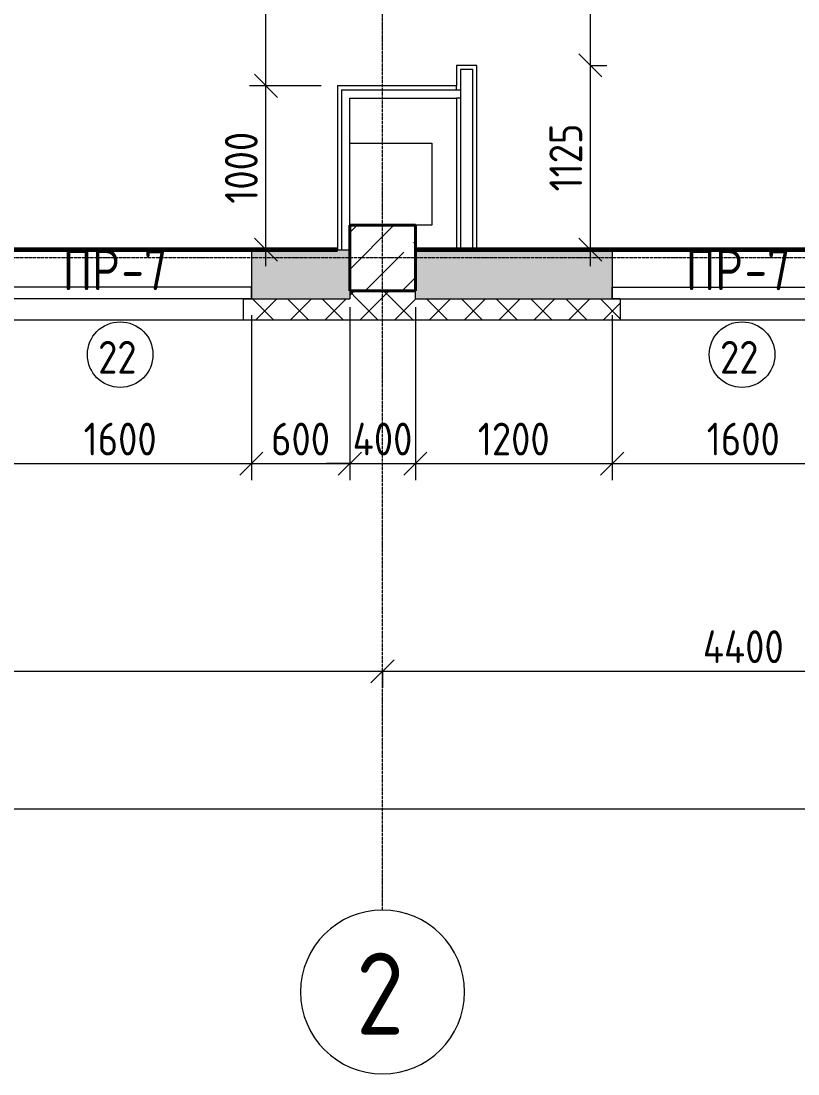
# Model space of a CAD drawing. Header units: millimetres. Extents: x -56773 to 225775, y -262288 to 26541.
# Drawn here: x -14520 to -9783, y -60839 to -54414 of the extents above; entities that cross this region are included whole.
import ezdxf

# ---------------------------------------------------------------- set-up
doc = ezdxf.new("R2010")
doc.units = ezdxf.units.MM
doc.linetypes.add('ADSK_Линия сетки', pattern=[25, 20, -2.5, 0, -2.5])
for name, color, linetype, lineweight in [('3.1 Штукатурка внешн стен для инвесторов', 5, 'Continuous', 60), ('_ Окна', 7, 'Continuous', 18), ('Марки', 7, 'Continuous', 20), ('Марки окон', 7, 'Continuous', 20), ('Несущие колонны', 7, 'Continuous', 18), ('Окна', 7, 'Continuous', 9), ('Оси', 7, 'Continuous', 9), ('Перекрытие', 7, 'Continuous', 18), ('Размеры', 7, 'Continuous', 9), ('Стены внутренние', 7, 'Continuous', 18), ('Стены наружные', 7, 'Continuous', 18), ('Стены несущие', 7, 'Continuous', 30), ('Стены отделка', 7, 'Continuous', 30), ('Стены штриховка', 7, 'Continuous', 9)]:
    doc.layers.add(name, color=color, linetype=linetype, lineweight=lineweight)
doc.styles.add('GOST Common', font='', dxfattribs={"width": 0.9, "height": 500})
doc.styles.add('GOST Common_2', font='', dxfattribs={"width": 0.9, "height": 250})
doc.styles.add('GOST Common_3', font='', dxfattribs={"width": 0.9, "height": 200})
doc.styles.add('GOST Common_5', font='', dxfattribs={"width": 0.85, "height": 250})
doc.styles.get('GOST Common').set_extended_font_data('GOST Common')
doc.styles.get('GOST Common_2').set_extended_font_data('GOST Common')
doc.styles.get('GOST Common_3').set_extended_font_data('GOST Common')
doc.styles.get('GOST Common_5').set_extended_font_data('GOST Common')
doc.dimstyles.new('ADSK_Основной_2_0', dxfattribs={"dimscale": 304.8, "dimtxt": 201.142999, "dimasz": 0.463911, "dimexe": 0.328084, "dimexo": 0.328084, "dimgap": 0.164042, "dimtad": 1, "dimdec": 3, "dimrnd": 0.001, "dimdsep": 46, "dimtxsty": 'GOST Common_3', "dimblk1": 'OBLIQUE', "dimblk2": 'OBLIQUE', "dimsah": 1, "dimcen": 0.09, "dimdle": 0.328084, "dimazin": 2, "dimtfac": 1, "dimtdec": 4, "dimtix": 1, "dimtmove": 0, "dimatfit": 3, "dimfxl": 1, "dimtvp": 1, "dimtolj": 1, "dimtzin": 0, "dimlwd": 20, "dimlwe": 20, "dimarcsym": 2})
doc.dimstyles.new('ADSK_Основной_2_0_2', dxfattribs={"dimscale": 304.8, "dimtxt": 201.142999, "dimasz": 0.463911, "dimexe": 0.328084, "dimexo": 0.328084, "dimgap": 0.164042, "dimtad": 1, "dimdec": 3, "dimrnd": 0.001, "dimdsep": 46, "dimtxsty": 'GOST Common_3', "dimblk1": 'OBLIQUE', "dimblk2": 'OBLIQUE', "dimsah": 1, "dimcen": 0.09, "dimdle": 0.328084, "dimazin": 2, "dimtfac": 1, "dimtdec": 4, "dimtix": 1, "dimtmove": 0, "dimatfit": 3, "dimfxl": 1, "dimtvp": 1, "dimtolj": 1, "dimtzin": 0, "dimlwd": 20, "dimlwe": 20, "dimarcsym": 2})
pattern_1 = [(45, (1283.93, -48864.63), (-106.066, 106.066), []), (135, (1283.93, -48864.63), (-106.066, -106.066), [])]

# ---------------------------------------------------------------- blocks, each defined once
blk = doc.blocks.new('ADSK_КолоннаЖБ_Прямоугольная - 400x400 мм-1807142-Кладочный план 1-го этажа')
at = {"layer": 'Несущие колонны', "lineweight": 40}
for p, q in [((-200, 200), (200, 200)), ((-200, -200), (-200, 200)), ((200, 200), (200, -200)), ((200, -200), (-200, -200))]:
    blk.add_line(p, q, dxfattribs=at)
blk = doc.blocks.new('ОКНО L03 _2СТ_RS - ОК-1_1600х2000h_противоударное-3556404-Кладочный план 1-го этажа')
at = {"layer": '_ Окна'}
for p, q in [((-838.1, -79), (761.9, -79)), ((-838.1, -149), (-838.1, -79)), ((-838.1, -79), (-803.1, -79)), ((761.9, -79), (726.9, -79)), ((761.9, -149), (761.9, -79)), ((-838.1, -149), (761.9, -149)), ((-838.1, -149), (-833.1, -149)), ((761.9, -149), (756.9, -149))]:
    blk.add_line(p, q, dxfattribs=at)
blk = doc.blocks.new('ОКНО L03 _2СТ_RS - ОК-1_1600х2000h_противоударное-3556409-Кладочный план 1-го этажа')
at = {"layer": '_ Окна'}
for p, q in [((-838.1, 149), (761.9, 149)), ((-838.1, 149), (-838.1, 79)), ((-838.1, 149), (-833.1, 149)), ((761.9, 149), (756.9, 149)), ((761.9, 149), (761.9, 79)), ((-838.1, 79), (761.9, 79)), ((-838.1, 79), (-803.1, 79)), ((761.9, 79), (726.9, 79))]:
    blk.add_line(p, q, dxfattribs=at)
blk = doc.blocks.new('Ось сетки - Круг_Ø10 мм-8259-Кладочный план 1-го этажа')
at = {"layer": 'Оси', "lineweight": 20}
for start, end in [(360, 180), (180, 360)]:
    blk.add_arc((0, 0), 5, start, end, dxfattribs=at)
blk = doc.blocks.new('_Oblique')
at = {"color": 0, "linetype": 'ByBlock', "lineweight": -2}
blk.add_line((-0.5, -0.5), (0.5, 0.5), dxfattribs=at)
blk = doc.blocks.new('*D4351')
at = {"layer": 'Defpoints', "color": 0, "transparency": 16777216}
for p in [(-18316.1, -58281.9), (-12316.1, -58281.9), (-12316.1, -58381.9)]:
    blk.add_point(p, dxfattribs=at)
at = {"layer": 'Размеры', "color": 0, "lineweight": 20, "transparency": 16777216}
for p, q in [((-18416.1, -58381.9), (-12216.1, -58381.9)), ((-18316.1, -58381.9), (-18316.1, -58481.9)), ((-12316.1, -58381.9), (-12316.1, -58481.9))]:
    blk.add_line(p, q, dxfattribs=at)
at = {"layer": 'Размеры', "color": 0, "lineweight": 20, "transparency": 16777216, "xscale": 141.4, "yscale": 141.4, "zscale": 141.4, "rotation": 180}
blk.add_blockref('_Oblique', (-18316.1, -58381.9), dxfattribs=at)
at = {"layer": 'Размеры', "color": 0, "lineweight": 20, "transparency": 16777216, "xscale": 141.4, "yscale": 141.4, "zscale": 141.4}
blk.add_blockref('_Oblique', (-12316.1, -58381.9), dxfattribs=at)
at = {"layer": 'Размеры', "color": 0, "lineweight": 9, "transparency": 16777216, "insert": (-15316.1, -58231.9), "char_height": 200, "width": 605.475, "attachment_point": 5, "style": 'GOST Common_3'}
blk.add_mtext('\\A1;6000', dxfattribs=at)
blk = doc.blocks.new('*D4352')
at = {"layer": 'Defpoints', "color": 0, "transparency": 16777216}
for p in [(-12316.1, -58281.9), (-7916.1, -58281.9), (-7916.1, -58381.9)]:
    blk.add_point(p, dxfattribs=at)
at = {"layer": 'Размеры', "color": 0, "lineweight": 20, "transparency": 16777216}
for p, q in [((-12416.1, -58381.9), (-7816.1, -58381.9)), ((-12316.1, -58381.9), (-12316.1, -58481.9)), ((-7916.1, -58381.9), (-7916.1, -58481.9))]:
    blk.add_line(p, q, dxfattribs=at)
at = {"layer": 'Размеры', "color": 0, "lineweight": 20, "transparency": 16777216, "xscale": 141.4, "yscale": 141.4, "zscale": 141.4, "rotation": 180}
blk.add_blockref('_Oblique', (-12316.1, -58381.9), dxfattribs=at)
at = {"layer": 'Размеры', "color": 0, "lineweight": 20, "transparency": 16777216, "xscale": 141.4, "yscale": 141.4, "zscale": 141.4}
blk.add_blockref('_Oblique', (-7916.1, -58381.9), dxfattribs=at)
at = {"layer": 'Размеры', "color": 0, "lineweight": 9, "transparency": 16777216, "insert": (-10116.1, -58231.9), "char_height": 200, "width": 646.385, "attachment_point": 5, "style": 'GOST Common_3'}
blk.add_mtext('\\A1;4400', dxfattribs=at)
blk = doc.blocks.new('*D4375')
at = {"layer": 'Defpoints', "color": 0, "transparency": 16777216}
for p in [(-18316.1, -59121.9), (62883.9, -59121.9), (62883.9, -59221.9)]:
    blk.add_point(p, dxfattribs=at)
at = {"layer": 'Размеры', "color": 0, "lineweight": 20, "transparency": 16777216}
for p, q in [((-18416.1, -59221.9), (62983.9, -59221.9)), ((-18316.1, -59221.9), (-18316.1, -59321.9)), ((62883.9, -59221.9), (62883.9, -59321.9))]:
    blk.add_line(p, q, dxfattribs=at)
at = {"layer": 'Размеры', "color": 0, "lineweight": 20, "transparency": 16777216, "xscale": 141.4, "yscale": 141.4, "zscale": 141.4, "rotation": 180}
blk.add_blockref('_Oblique', (-18316.1, -59221.9), dxfattribs=at)
at = {"layer": 'Размеры', "color": 0, "lineweight": 20, "transparency": 16777216, "xscale": 141.4, "yscale": 141.4, "zscale": 141.4}
blk.add_blockref('_Oblique', (62883.9, -59221.9), dxfattribs=at)
at = {"layer": 'Размеры', "color": 0, "lineweight": 9, "transparency": 16777216, "insert": (22283.9, -59071.9), "char_height": 200, "width": 711.842, "attachment_point": 5, "style": 'GOST Common_3'}
blk.add_mtext('\\A1;81200', dxfattribs=at)
blk = doc.blocks.new('*D4298')
at = {"layer": 'Defpoints', "color": 0, "transparency": 16777216}
for p in [(-14716.1, -56108.7), (-13116.1, -56108.7), (-13116.1, -57114.8)]:
    blk.add_point(p, dxfattribs=at)
at = {"layer": 'Размеры', "color": 0, "lineweight": 20, "transparency": 16777216}
for p, q in [((-14716.1, -56208.7), (-14716.1, -57214.8)), ((-13116.1, -56208.7), (-13116.1, -57214.8)), ((-14816.1, -57114.8), (-13016.1, -57114.8))]:
    blk.add_line(p, q, dxfattribs=at)
at = {"layer": 'Размеры', "color": 0, "lineweight": 20, "transparency": 16777216, "xscale": 141.4, "yscale": 141.4, "zscale": 141.4, "rotation": 180}
blk.add_blockref('_Oblique', (-14716.1, -57114.8), dxfattribs=at)
at = {"layer": 'Размеры', "color": 0, "lineweight": 20, "transparency": 16777216, "xscale": 141.4, "yscale": 141.4, "zscale": 141.4}
blk.add_blockref('_Oblique', (-13116.1, -57114.8), dxfattribs=at)
at = {"layer": 'Размеры', "color": 0, "lineweight": 9, "transparency": 16777216, "insert": (-13916.1, -56964.8), "char_height": 200, "width": 560.473, "attachment_point": 5, "style": 'GOST Common_3'}
blk.add_mtext('\\A1;1600', dxfattribs=at)
blk = doc.blocks.new('*D4299')
at = {"layer": 'Defpoints', "color": 0, "transparency": 16777216}
for p in [(-12516.1, -56059.7), (-13116.1, -56108.7), (-12516.1, -57114.8)]:
    blk.add_point(p, dxfattribs=at)
at = {"layer": 'Размеры', "color": 0, "lineweight": 20, "transparency": 16777216}
for p, q in [((-13116.1, -56208.7), (-13116.1, -57214.8)), ((-12516.1, -56159.7), (-12516.1, -57214.8)), ((-13216.1, -57114.8), (-12416.1, -57114.8))]:
    blk.add_line(p, q, dxfattribs=at)
at = {"layer": 'Размеры', "color": 0, "lineweight": 20, "transparency": 16777216, "xscale": 141.4, "yscale": 141.4, "zscale": 141.4, "rotation": 180}
blk.add_blockref('_Oblique', (-13116.1, -57114.8), dxfattribs=at)
at = {"layer": 'Размеры', "color": 0, "lineweight": 20, "transparency": 16777216, "xscale": 141.4, "yscale": 141.4, "zscale": 141.4}
blk.add_blockref('_Oblique', (-12516.1, -57114.8), dxfattribs=at)
at = {"layer": 'Размеры', "color": 0, "lineweight": 9, "transparency": 16777216, "insert": (-12816.1, -56964.8), "char_height": 200, "width": 454.106, "attachment_point": 5, "style": 'GOST Common_3'}
blk.add_mtext('\\A1;600', dxfattribs=at)
blk = doc.blocks.new('*D4300')
at = {"layer": 'Defpoints', "color": 0, "transparency": 16777216}
for p in [(-12516.1, -56059.7), (-12116.1, -56059.7), (-12116.1, -57114.8)]:
    blk.add_point(p, dxfattribs=at)
at = {"layer": 'Размеры', "color": 0, "lineweight": 20, "transparency": 16777216}
for p, q in [((-12516.1, -56159.7), (-12516.1, -57214.8)), ((-12116.1, -56159.7), (-12116.1, -57214.8)), ((-12516.1, -57114.8), (-12657.5, -57114.8)), ((-12516.1, -57114.8), (-12116.1, -57114.8)), ((-12116.1, -57114.8), (-11974.7, -57114.8))]:
    blk.add_line(p, q, dxfattribs=at)
at = {"layer": 'Размеры', "color": 0, "lineweight": 20, "transparency": 16777216, "xscale": 141.4, "yscale": 141.4, "zscale": 141.4}
blk.add_blockref('_Oblique', (-12516.1, -57114.8), dxfattribs=at)
at = {"layer": 'Размеры', "color": 0, "lineweight": 20, "transparency": 16777216, "xscale": 141.4, "yscale": 141.4, "zscale": 141.4, "rotation": 180}
blk.add_blockref('_Oblique', (-12116.1, -57114.8), dxfattribs=at)
at = {"layer": 'Размеры', "color": 0, "lineweight": 9, "transparency": 16777216, "insert": (-12316.1, -56964.8), "char_height": 200, "width": 474.561, "attachment_point": 5, "style": 'GOST Common_3'}
blk.add_mtext('\\A1;400', dxfattribs=at)
blk = doc.blocks.new('*D4301')
at = {"layer": 'Defpoints', "color": 0, "transparency": 16777216}
for p in [(-12116.1, -56059.7), (-10916.1, -56108.7), (-10916.1, -57114.8)]:
    blk.add_point(p, dxfattribs=at)
at = {"layer": 'Размеры', "color": 0, "lineweight": 20, "transparency": 16777216}
for p, q in [((-12116.1, -56159.7), (-12116.1, -57214.8)), ((-10916.1, -56208.7), (-10916.1, -57214.8)), ((-12216.1, -57114.8), (-10816.1, -57114.8))]:
    blk.add_line(p, q, dxfattribs=at)
at = {"layer": 'Размеры', "color": 0, "lineweight": 20, "transparency": 16777216, "xscale": 141.4, "yscale": 141.4, "zscale": 141.4, "rotation": 180}
blk.add_blockref('_Oblique', (-12116.1, -57114.8), dxfattribs=at)
at = {"layer": 'Размеры', "color": 0, "lineweight": 20, "transparency": 16777216, "xscale": 141.4, "yscale": 141.4, "zscale": 141.4}
blk.add_blockref('_Oblique', (-10916.1, -57114.8), dxfattribs=at)
at = {"layer": 'Размеры', "color": 0, "lineweight": 9, "transparency": 16777216, "insert": (-11516.1, -56964.8), "char_height": 200, "width": 560.473, "attachment_point": 5, "style": 'GOST Common_3'}
blk.add_mtext('\\A1;1200', dxfattribs=at)
blk = doc.blocks.new('*D4302')
at = {"layer": 'Defpoints', "color": 0, "transparency": 16777216}
for p in [(-10916.1, -56108.7), (-9316.1, -56108.7), (-9316.1, -57114.8)]:
    blk.add_point(p, dxfattribs=at)
at = {"layer": 'Размеры', "color": 0, "lineweight": 20, "transparency": 16777216}
for p, q in [((-10916.1, -56208.7), (-10916.1, -57214.8)), ((-9316.1, -56208.7), (-9316.1, -57214.8)), ((-11016.1, -57114.8), (-9216.1, -57114.8))]:
    blk.add_line(p, q, dxfattribs=at)
at = {"layer": 'Размеры', "color": 0, "lineweight": 20, "transparency": 16777216, "xscale": 141.4, "yscale": 141.4, "zscale": 141.4, "rotation": 180}
blk.add_blockref('_Oblique', (-10916.1, -57114.8), dxfattribs=at)
at = {"layer": 'Размеры', "color": 0, "lineweight": 20, "transparency": 16777216, "xscale": 141.4, "yscale": 141.4, "zscale": 141.4}
blk.add_blockref('_Oblique', (-9316.1, -57114.8), dxfattribs=at)
at = {"layer": 'Размеры', "color": 0, "lineweight": 9, "transparency": 16777216, "insert": (-10116.1, -56964.8), "char_height": 200, "width": 560.473, "attachment_point": 5, "style": 'GOST Common_3'}
blk.add_mtext('\\A1;1600', dxfattribs=at)
blk = doc.blocks.new('*D4033')
at = {"layer": 'Defpoints', "color": 0, "transparency": 16777216}
for p in [(-11148.4, -54684.7), (-11048.5, -54684.7), (-11148.4, -55809.7)]:
    blk.add_point(p, dxfattribs=at)
at = {"layer": 'Размеры', "color": 0, "lineweight": 20, "transparency": 16777216}
for p, q in [((-11048.5, -55909.7), (-11048.5, -54584.7)), ((-11048.4, -54684.7), (-10948.5, -54684.7)), ((-11048.4, -55809.7), (-10948.5, -55809.7))]:
    blk.add_line(p, q, dxfattribs=at)
at = {"layer": 'Размеры', "color": 0, "lineweight": 20, "transparency": 16777216, "xscale": 141.4, "yscale": 141.4, "zscale": 141.4}
for p, rotation in [((-11048.5, -54684.7), 90), ((-11048.5, -55809.7), 270)]:
    blk.add_blockref('_Oblique', p, dxfattribs=dict(at, rotation=rotation))
at = {"layer": 'Размеры', "color": 0, "lineweight": 9, "transparency": 16777216, "insert": (-11198.5, -55247.2), "char_height": 200, "width": 515.472, "attachment_point": 5, "rotation": 90, "style": 'GOST Common_3'}
blk.add_mtext('\\A1;1125', dxfattribs=at)
blk = doc.blocks.new('*D4034')
at = {"layer": 'Defpoints', "color": 0, "transparency": 16777216}
for p in [(-11148.4, -53484.7), (-11048.5, -53484.7), (-11148.4, -54684.7)]:
    blk.add_point(p, dxfattribs=at)
at = {"layer": 'Размеры', "color": 0, "lineweight": 20, "transparency": 16777216}
for p, q in [((-11048.5, -54784.7), (-11048.5, -53384.7)), ((-11048.4, -53484.7), (-10948.5, -53484.7)), ((-11048.4, -54684.7), (-10948.5, -54684.7))]:
    blk.add_line(p, q, dxfattribs=at)
at = {"layer": 'Размеры', "color": 0, "lineweight": 20, "transparency": 16777216, "xscale": 141.4, "yscale": 141.4, "zscale": 141.4}
for p, rotation in [((-11048.5, -53484.7), 90), ((-11048.5, -54684.7), 270)]:
    blk.add_blockref('_Oblique', p, dxfattribs=dict(at, rotation=rotation))
at = {"layer": 'Размеры', "color": 0, "lineweight": 9, "transparency": 16777216, "insert": (-11198.5, -54084.7), "char_height": 200, "width": 560.473, "attachment_point": 5, "rotation": 90, "style": 'GOST Common_3'}
blk.add_mtext('\\A1;1200', dxfattribs=at)
blk = doc.blocks.new('*D3924')
at = {"layer": 'Defpoints', "color": 0, "transparency": 16777216}
for p in [(-13027.2, -54809.7), (-12591.1, -54809.7), (-13127.1, -55809.7)]:
    blk.add_point(p, dxfattribs=at)
at = {"layer": 'Размеры', "color": 0, "lineweight": 20, "transparency": 16777216}
for p, q in [((-13027.2, -55909.7), (-13027.2, -54709.7)), ((-12691.1, -54809.7), (-13127.2, -54809.7)), ((-13027.1, -55809.7), (-12927.2, -55809.7))]:
    blk.add_line(p, q, dxfattribs=at)
at = {"layer": 'Размеры', "color": 0, "lineweight": 20, "transparency": 16777216, "xscale": 141.4, "yscale": 141.4, "zscale": 141.4}
for p, rotation in [((-13027.2, -54809.7), 90), ((-13027.2, -55809.7), 270)]:
    blk.add_blockref('_Oblique', p, dxfattribs=dict(at, rotation=rotation))
at = {"layer": 'Размеры', "color": 0, "lineweight": 9, "transparency": 16777216, "insert": (-13177.2, -55309.7), "char_height": 200, "width": 560.473, "attachment_point": 5, "rotation": 90, "style": 'GOST Common_3'}
blk.add_mtext('\\A1;1000', dxfattribs=at)
blk = doc.blocks.new('*D3925')
at = {"layer": 'Defpoints', "color": 0, "transparency": 16777216}
for p in [(-13027.2, -53359.7), (-12591.1, -53359.7), (-12591.1, -54809.7)]:
    blk.add_point(p, dxfattribs=at)
at = {"layer": 'Размеры', "color": 0, "lineweight": 20, "transparency": 16777216}
for p, q in [((-13027.2, -54909.7), (-13027.2, -53259.7)), ((-12691.1, -53359.7), (-13127.2, -53359.7)), ((-12691.1, -54809.7), (-13127.2, -54809.7))]:
    blk.add_line(p, q, dxfattribs=at)
at = {"layer": 'Размеры', "color": 0, "lineweight": 20, "transparency": 16777216, "xscale": 141.4, "yscale": 141.4, "zscale": 141.4}
for p, rotation in [((-13027.2, -53359.7), 90), ((-13027.2, -54809.7), 270)]:
    blk.add_blockref('_Oblique', p, dxfattribs=dict(at, rotation=rotation))
at = {"layer": 'Размеры', "color": 0, "lineweight": 9, "transparency": 16777216, "insert": (-13177.2, -54084.7), "char_height": 200, "width": 580.928, "attachment_point": 5, "rotation": 90, "style": 'GOST Common_3'}
blk.add_mtext('\\A1;1450', dxfattribs=at)
blk = doc.blocks.new('М_окна1 - Маркировка типоразмера-1510237-Кладочный план 1-го этажа')
at = {"layer": 'Марки окон'}
blk.add_circle((0, 0), 2, dxfattribs=at)

msp = doc.modelspace()

# ---------------------------------------------------------------- hatches: boundary and pattern name
at = {"layer": 'Несущие колонны', "lineweight": 9}
h = msp.add_hatch(dxfattribs=at)
h.set_pattern_fill('FP_3', color=256, style=0, pattern_type=2)
h.set_pattern_definition([(45, (1283.93, -48864.63), (-224.5064, 224.5064), []), (45, (1508.44, -48864.63), (-224.5064, 224.5064), [396.875, -79.375, 3.353, -76.022])])
h.paths.add_polyline_path([(-12293.961, -56059.6624), (-12116.0657, -56059.6624), (-12116.0657, -55659.6624), (-12516.0657, -55659.6624), (-12516.0657, -56059.6624)])
at = {"layer": 'Стены внутренние', "lineweight": 9}
h = msp.add_hatch(dxfattribs=at)
h.set_pattern_fill('FP_1', color=256, style=0, pattern_type=2)
h.set_pattern_definition([(45, (1283.93, -48864.63), (84.18955, 308.69595), [396.875, -79.375, 3.353, -76.022])])
h.paths.add_polyline_path([(61329.6592, -56109.6624), (62683.9343, -56109.6624), (62683.9343, -55809.6624), (60083.9343, -55809.6624), (60083.9343, -56108.6624), (60033.9343, -56109.6624)])
h.paths.add_polyline_path([(57733.9343, -56109.6624), (57733.9343, -56108.6624), (57683.9343, -56108.6624), (57683.9343, -55809.6624), (57083.9343, -55809.6624), (57083.9343, -56109.6624)])
h.paths.add_polyline_path([(43433.9343, -56109.6624), (44683.9343, -56108.6624), (44683.9343, -55809.6624), (43483.9343, -55809.6624), (43483.9343, -56108.6624), (43433.9343, -56108.6624)])
h.paths.add_polyline_path([(41933.9343, -56109.6624), (41933.9343, -56108.6624), (41883.9343, -56108.6624), (41883.9343, -55809.6624), (41283.9343, -55809.6624), (41283.9343, -56109.6624)])
h.paths.add_polyline_path([(40715.0455, -56109.6624), (40883.9343, -56109.6624), (40883.9343, -55809.6624), (40283.9343, -55809.6624), (40283.9343, -56108.6624), (40233.9343, -56109.6624)])
h.paths.add_polyline_path([(56033.9343, -56109.6624), (56683.9343, -56109.6624), (56683.9343, -55809.6624), (56083.9343, -55809.6624), (56083.9343, -56108.6624), (56033.9343, -56108.6624)])
h.paths.add_polyline_path([(38733.9343, -56109.6624), (38733.9343, -56108.6624), (38683.9343, -56108.6624), (38683.9343, -55809.6624), (37483.9343, -55809.6624), (37483.9343, -56108.6624), (37770.1007, -56109.6624)])
h.paths.add_polyline_path([(47283.9343, -56109.6624), (48183.9343, -56108.6624), (48183.9343, -55809.6624), (47283.9343, -55809.6624)])
h.paths.add_polyline_path([(46883.9343, -56109.6624), (46883.9343, -55809.6624), (46283.9343, -55809.6624), (46283.9343, -56108.6624), (46604.9351, -56109.6624)])
h.paths.add_polyline_path([(53233.9343, -56109.6624), (54483.9343, -56108.6624), (54483.9343, -55809.6624), (53283.9343, -55809.6624), (53283.9343, -56108.6624), (53233.9343, -56108.6624)])
h.paths.add_polyline_path([(50683.9343, -56109.6624), (50683.9343, -55809.6624), (49783.9343, -55809.6624), (49783.9343, -56108.6624), (49733.9343, -56109.6624)])
h.paths.add_polyline_path([(51083.9343, -56109.6624), (51683.9343, -56108.6624), (51683.9343, -55809.6624), (51083.9343, -55809.6624)])
h.paths.add_polyline_path([(29933.9343, -56109.6624), (29933.9343, -56108.6624), (29883.9343, -56108.6624), (29883.9343, -55809.6624), (29283.9343, -55809.6624), (29283.9343, -56109.6624)])
h.paths.add_polyline_path([(31880.2111, -56109.6624), (32683.9343, -56108.6624), (32683.9343, -55809.6624), (31483.9343, -55809.6624), (31483.9343, -56108.6624), (31433.9343, -56109.6624)])
h.paths.add_polyline_path([(34233.9343, -56109.6624), (34883.9343, -56109.6624), (34883.9343, -55809.6624), (34283.9343, -55809.6624), (34283.9343, -56108.6624), (34233.9343, -56108.6624)])
h.paths.add_polyline_path([(28233.9343, -56109.6624), (28883.9343, -56109.6624), (28883.9343, -55809.6624), (28283.9343, -55809.6624), (28283.9343, -56108.6624), (28233.9343, -56108.6624)])
h.paths.add_polyline_path([(26733.9343, -56109.6624), (26733.9343, -56108.6624), (26683.9343, -56108.6624), (26683.9343, -55809.6624), (25483.9343, -55809.6624), (25483.9343, -56108.6624), (25990.3215, -56109.6624)])
h.paths.add_polyline_path([(35283.9343, -56109.6624), (35883.9343, -56108.6624), (35883.9343, -55809.6624), (35283.9343, -55809.6624)])
h.paths.add_polyline_path([(23933.9343, -56109.6624), (23933.9343, -56108.6624), (23883.9343, -56108.6624), (23883.9343, -55809.6624), (23283.9343, -55809.6624), (23283.9343, -56109.6624)])
h.paths.add_polyline_path([(22233.9343, -56109.6624), (22883.9343, -56109.6624), (22883.9343, -55809.6624), (22283.9343, -55809.6624), (22283.9343, -56108.6624), (22233.9343, -56108.6624)])
h.paths.add_polyline_path([(20733.9343, -56109.6624), (20733.9343, -56108.6624), (20683.9343, -56108.6624), (20683.9343, -55809.6624), (19483.9343, -55809.6624), (19483.9343, -56108.6624), (20100.4319, -56109.6624)])
h.paths.add_polyline_path([(17933.9343, -56109.6624), (17933.9343, -56108.6624), (17883.9343, -56108.6624), (17883.9343, -55809.6624), (17283.9343, -55809.6624), (17283.9343, -56109.6624)])
h.paths.add_polyline_path([(16883.9343, -56109.6624), (16883.9343, -55809.6624), (16283.9343, -55809.6624), (16283.9343, -56109.6624)])
h.paths.add_polyline_path([(15883.9343, -56109.6624), (15883.9343, -55809.6624), (15623.9343, -55809.6624), (15623.9343, -56109.6624), (15683.0147, -56109.6624)])
h.paths.add_polyline_path([(13943.9343, -56109.6624), (13943.9343, -55809.6624), (12483.9343, -55809.6624), (12483.9343, -56108.6624), (12738.0699, -56109.6624)])
h.paths.add_polyline_path([(9233.9343, -56109.6624), (9883.9343, -56109.6624), (9883.9343, -55809.6624), (9283.9343, -55809.6624), (9283.9343, -56108.6624), (9233.9343, -56108.6624)])
h.paths.add_polyline_path([(-1716.0657, -56109.6624), (-1116.0657, -56108.6624), (-1116.0657, -55809.6624), (-1716.0657, -55809.6624)])
h.paths.add_polyline_path([(-2116.0657, -56109.6624), (-2116.0657, -55809.6624), (-2716.0657, -55809.6624), (-2716.0657, -56108.6624), (-2766.0657, -56109.6624)])
h.paths.add_polyline_path([(10529.3613, -56109.6624), (10883.9343, -56108.6624), (10883.9343, -55809.6624), (10283.9343, -55809.6624), (10283.9343, -56109.6624)])
h.paths.add_polyline_path([(-4266.0657, -56109.6624), (-4266.0657, -56108.6624), (-4316.0657, -56108.6624), (-4316.0657, -55809.6624), (-5516.0657, -55809.6624), (-5516.0657, -56108.6624), (-5566.0657, -56109.6624)])
h.paths.add_polyline_path([(433.9343, -56109.6624), (1683.9343, -56108.6624), (1683.9343, -55809.6624), (483.9343, -55809.6624), (483.9343, -56108.6624), (433.9343, -56108.6624)])
h.paths.add_polyline_path([(6848.1803, -56109.6624), (7683.9343, -56108.6624), (7683.9343, -55809.6624), (6483.9343, -55809.6624), (6483.9343, -56108.6624), (6433.9343, -56109.6624)])
h.paths.add_polyline_path([(4283.9343, -56109.6624), (4883.9343, -56108.6624), (4883.9343, -55809.6624), (4283.9343, -55809.6624)])
h.paths.add_polyline_path([(3883.9343, -56109.6624), (3883.9343, -55809.6624), (3283.9343, -55809.6624), (3283.9343, -56108.6624), (3233.9343, -56109.6624)])
h.paths.add_polyline_path([(-9366.0657, -56109.6624), (-8116.0657, -56109.6624), (-8116.0657, -55809.6624), (-9316.0657, -55809.6624), (-9316.0657, -56108.6624), (-9366.0657, -56108.6624)])
h.paths.add_polyline_path([(-10866.0657, -56109.6624), (-10866.0657, -56108.6624), (-10916.0657, -56108.6624), (-10916.0657, -55809.6624), (-12116.0657, -55809.6624), (-12116.0657, -56109.6624)])
h.paths.add_polyline_path([(-7716.0657, -56109.6624), (-7116.0657, -56108.6624), (-7116.0657, -55809.6624), (-7716.0657, -55809.6624)])
h.paths.add_polyline_path([(-18116.0657, -56109.6624), (-17516.0657, -56108.6624), (-17516.0657, -55809.6624), (-18116.0657, -55809.6624)])
h.paths.add_polyline_path([(-15238.9058, -56109.6624), (-14716.0657, -56108.6624), (-14716.0657, -55809.6624), (-15916.0657, -55809.6624), (-15916.0657, -56108.6624), (-15966.0657, -56109.6624)])
h.paths.add_polyline_path([(-13166.0657, -56109.6624), (-12516.0657, -56109.6624), (-12516.0657, -55809.6624), (-13116.0657, -55809.6624), (-13116.0657, -56108.6624), (-13166.0657, -56108.6624)])
at = {"layer": 'Стены наружные', "lineweight": 9}
h = msp.add_hatch(dxfattribs=at)
h.set_pattern_fill('FP_4', color=256, style=0, pattern_type=2)
h.set_pattern_definition(pattern_1)
h.paths.add_polyline_path([(-12293.961, -56109.6624), (-12116.0657, -56109.6624), (-12116.0657, -56059.6624), (-12516.0657, -56059.6624), (-12516.0657, -56109.6624)])
h = msp.add_hatch(dxfattribs=at)
h.set_pattern_fill('FP_4', color=256, style=0, pattern_type=2)
h.set_pattern_definition(pattern_1)
h.paths.add_polyline_path([(62683.9343, -56239.6624), (62683.9343, -56109.6624), (60033.9343, -56109.6624), (60033.9343, -56239.6624), (61329.6592, -56239.6624)])
h.paths.add_polyline_path([(44733.9343, -56239.6624), (44733.9343, -56109.6624), (43433.9343, -56109.6624), (43433.9343, -56239.6624), (43659.9903, -56239.6624)])
h.paths.add_polyline_path([(46233.9343, -56239.6624), (48233.9343, -56239.6624), (48233.9343, -56109.6624), (46233.9343, -56109.6624)])
h.paths.add_polyline_path([(56033.9343, -56239.6624), (57733.9343, -56239.6624), (57733.9343, -56109.6624), (56033.9343, -56109.6624)])
h.paths.add_polyline_path([(40715.0455, -56239.6624), (41933.9343, -56239.6624), (41933.9343, -56109.6624), (40233.9343, -56109.6624), (40233.9343, -56239.6624)])
h.paths.add_polyline_path([(54533.9343, -56239.6624), (54533.9343, -56109.6624), (53233.9343, -56109.6624), (53233.9343, -56239.6624)])
h.paths.add_polyline_path([(49733.9343, -56239.6624), (51733.9343, -56239.6624), (51733.9343, -56109.6624), (49733.9343, -56109.6624)])
h.paths.add_polyline_path([(38733.9343, -56239.6624), (38733.9343, -56109.6624), (37433.9343, -56109.6624), (37433.9343, -56239.6624), (37770.1007, -56239.6624)])
h.paths.add_polyline_path([(26733.9343, -56239.6624), (26733.9343, -56109.6624), (25433.9343, -56109.6624), (25433.9343, -56239.6624), (25990.3215, -56239.6624)])
h.paths.add_polyline_path([(28233.9343, -56239.6624), (29933.9343, -56239.6624), (29933.9343, -56109.6624), (28233.9343, -56109.6624)])
h.paths.add_polyline_path([(23933.9343, -56239.6624), (23933.9343, -56109.6624), (22233.9343, -56109.6624), (22233.9343, -56239.6624), (23045.3767, -56239.6624)])
h.paths.add_polyline_path([(35933.9343, -56239.6624), (35933.9343, -56109.6624), (34233.9343, -56109.6624), (34233.9343, -56239.6624), (34825.1559, -56239.6624)])
h.paths.add_polyline_path([(32733.9343, -56239.6624), (32733.9343, -56109.6624), (31433.9343, -56109.6624), (31433.9343, -56239.6624), (31880.2111, -56239.6624)])
h.paths.add_polyline_path([(19433.9343, -56239.6624), (20733.9343, -56239.6624), (20733.9343, -56109.6624), (19433.9343, -56109.6624)])
h.paths.add_polyline_path([(17933.9343, -56239.6624), (17933.9343, -56109.6624), (15623.9343, -56109.6624), (15623.9343, -56239.6624), (17155.4871, -56239.6624)])
h.paths.add_polyline_path([(12738.0699, -56239.6624), (13943.9343, -56239.6624), (13943.9343, -56109.6624), (12433.9343, -56109.6624), (12433.9343, -56239.6624)])
h.paths.add_polyline_path([(10933.9343, -56239.6624), (10933.9343, -56109.6624), (9233.9343, -56109.6624), (9233.9343, -56239.6624), (10529.3613, -56239.6624)])
h.paths.add_polyline_path([(6848.1803, -56239.6624), (7733.9343, -56239.6624), (7733.9343, -56109.6624), (6433.9343, -56109.6624), (6433.9343, -56239.6624)])
h.paths.add_polyline_path([(4933.9343, -56239.6624), (4933.9343, -56109.6624), (3233.9343, -56109.6624), (3233.9343, -56239.6624)])
h.paths.add_polyline_path([(-1066.0657, -56239.6624), (-1066.0657, -56109.6624), (-2766.0657, -56109.6624), (-2766.0657, -56239.6624)])
h.paths.add_polyline_path([(433.9343, -56239.6624), (1733.9343, -56239.6624), (1733.9343, -56109.6624), (433.9343, -56109.6624)])
h.paths.add_polyline_path([(-10866.0657, -56239.6624), (-10866.0657, -56109.6624), (-13166.0657, -56109.6624), (-13166.0657, -56239.6624), (-12293.961, -56239.6624)])
h.paths.add_polyline_path([(-15966.0657, -56239.6624), (-14666.0657, -56239.6624), (-14666.0657, -56109.6624), (-15966.0657, -56109.6624)])
h.paths.add_polyline_path([(-4266.0657, -56239.6624), (-4266.0657, -56109.6624), (-5566.0657, -56109.6624), (-5566.0657, -56239.6624)])
h.paths.add_polyline_path([(-18183.8506, -56239.6624), (-17466.0657, -56239.6624), (-17466.0657, -56109.6624), (-18516.0657, -56109.6624), (-18516.0657, -56239.6624)])
h.paths.add_polyline_path([(-7066.0657, -56239.6624), (-7066.0657, -56109.6624), (-9366.0657, -56109.6624), (-9366.0657, -56239.6624), (-9349.0162, -56239.6624)])

# ---------------------------------------------------------------- linework, layer by layer
at = {"layer": '3.1 Штукатурка внешн стен для инвесторов'}
for points in [[(-12591.0657, -55809.6624), (-18116.0657, -55809.6624), (-18116.0657, -55659.6624), (-18266.0657, -55659.6624), (-18266.0657, -50059.6624), (-18116.0657, -50059.6624), (-18116.0657, -49659.6624)], [(34408.9343, -55809.6624), (15883.9343, -55809.6624), (15883.9343, -54759.6624), (13433.9343, -54759.6624), (13433.9343, -55809.6624), (-12116.0657, -55809.6624)]]:
    msp.add_lwpolyline(points, dxfattribs=at)
at = {"layer": 'Несущие колонны', "lineweight": 9}
for p, q in [((-12116.0657, -55659.6624), (-12516.0657, -55659.6624)), ((-12516.0657, -55659.6624), (-12516.0657, -56059.6624)), ((-12116.0657, -56059.6624), (-12116.0657, -55659.6624)), ((-12516.0657, -56059.6624), (-12116.0657, -56059.6624))]:
    msp.add_line(p, q, dxfattribs=at)
at = {"layer": 'Оси', "linetype": 'ADSK_Линия сетки', "lineweight": 5}
for p, q in [((-12316.0657, -59838.5137), (-12316.0657, -24363.7173)), ((63681.4538, -55859.6624), (-23956.1623, -55859.6624))]:
    msp.add_line(p, q, dxfattribs=at)
at = {"layer": 'Перекрытие'}
for p, q in [((-12516.0657, -55159.6624), (-12016.0657, -55159.6624)), ((-12016.0657, -55159.6624), (-12016.0657, -55659.6624)), ((-12016.0657, -55659.6624), (-12116.0657, -55659.6624))]:
    msp.add_line(p, q, dxfattribs=at)
at = {"layer": 'Стены внутренние', "lineweight": 5}
for p, q in [((-14716.0657, -55809.6624), (-13116.0657, -55809.6624)), ((-10916.0657, -55809.6624), (-9316.0657, -55809.6624))]:
    msp.add_line(p, q, dxfattribs=at)
at = {"layer": 'Стены наружные', "lineweight": 9}
for p, q in [((-13166.0657, -56239.6624), (-14666.0657, -56239.6624)), ((-9366.0657, -56239.6624), (-10866.0657, -56239.6624))]:
    msp.add_line(p, q, dxfattribs=at)
at = {"layer": 'Стены несущие', "lineweight": 9}
for p, q in [((-11866.0657, -54684.6624), (-11866.0657, -54809.6624)), ((-11741.0657, -54684.6624), (-11866.0657, -54684.6624)), ((-11741.0657, -55809.6624), (-11741.0657, -54684.6624)), ((-12516.0657, -55809.6624), (-12516.0657, -54884.6624)), ((-12516.0657, -54884.6624), (-11866.0657, -54884.6624)), ((-11866.0657, -54884.6624), (-11866.0657, -55809.6624)), ((-12591.0657, -55809.6624), (-13116.0657, -55809.6624)), ((-13116.0657, -55809.6624), (-13116.0657, -56108.6624)), ((-12516.0657, -55809.6624), (-12516.0657, -56059.6624)), ((-12116.0657, -55809.6624), (-11866.0657, -55809.6624)), ((-12116.0657, -55809.6624), (-12116.0657, -56059.6624)), ((-11741.0657, -55809.6624), (-10916.0657, -55809.6624)), ((-10916.0657, -55809.6624), (-10916.0657, -56108.6624)), ((-13116.0657, -56108.6624), (-13166.0657, -56108.6624)), ((-13166.0657, -56109.6624), (-13166.0657, -56108.6624)), ((-10866.0657, -56108.6624), (-10916.0657, -56108.6624)), ((-10866.0657, -56109.6624), (-10866.0657, -56108.6624))]:
    msp.add_line(p, q, dxfattribs=at)
at = {"layer": 'Стены отделка', "lineweight": 18}
for p, q in [((-12591.0657, -54809.6624), (-12591.0657, -55809.6624)), ((-11866.0657, -54809.6624), (-12591.0657, -54809.6624)), ((-12116.0657, -56059.6624), (-12516.0657, -56059.6624)), ((-12516.0657, -56059.6624), (-12516.0657, -56109.6624)), ((-12116.0657, -56109.6624), (-12116.0657, -56059.6624)), ((-13166.0657, -56109.6624), (-13166.0657, -56239.6624)), ((-10866.0657, -56109.6624), (-10866.0657, -56239.6624)), ((-10866.0657, -56239.6624), (-13166.0657, -56239.6624))]:
    msp.add_line(p, q, dxfattribs=at)
at = {"layer": 'Стены штриховка', "lineweight": 9}
for p, q in [((-11766.0657, -54709.6624), (-11841.0657, -54709.6624)), ((-11841.0657, -54709.6624), (-11841.0657, -55809.6624)), ((-11766.0657, -55809.6624), (-11766.0657, -54709.6624)), ((-12566.0657, -54834.6624), (-12566.0657, -55809.6624)), ((-12566.0657, -54834.6624), (-11841.0657, -54834.6624)), ((-11866.0657, -54834.6624), (-11866.0657, -54809.6624)), ((-11841.0657, -54884.6624), (-11866.0657, -54884.6624)), ((-12591.0657, -55809.6624), (-12516.0657, -55809.6624)), ((-11866.0657, -55809.6624), (-11741.0657, -55809.6624)), ((-13166.0657, -56109.6624), (-12516.0657, -56109.6624)), ((-12116.0657, -56109.6624), (-10866.0657, -56109.6624))]:
    msp.add_line(p, q, dxfattribs=at)

# ---------------------------------------------------------------- block references
at = {"layer": 'Марки окон', "xscale": 99.99999999999993, "yscale": 99.99999999999993, "zscale": 99.99999999999993}
for p in [(-13916.0657, -56449.6624), (-10123.5465, -56449.6624)]:
    msp.add_blockref('М_окна1 - Маркировка типоразмера-1510237-Кладочный план 1-го этажа', p, dxfattribs=at)
at = {"layer": 'Несущие колонны', "lineweight": 40, "rotation": 89.9999999999999}
msp.add_blockref('ADSK_КолоннаЖБ_Прямоугольная - 400x400 мм-1807142-Кладочный план 1-го этажа', (-12316.0657, -55859.6624), dxfattribs=at)
at = {"layer": 'Окна', "rotation": 180}
msp.add_blockref('ОКНО L03 _2СТ_RS - ОК-1_1600х2000h_противоударное-3556409-Кладочный план 1-го этажа', (-13954.1657, -55959.6624), dxfattribs=at)
at = {"layer": 'Окна'}
msp.add_blockref('ОКНО L03 _2СТ_RS - ОК-1_1600х2000h_противоударное-3556404-Кладочный план 1-го этажа', (-10077.9657, -55959.6624), dxfattribs=at)
at = {"layer": 'Оси', "lineweight": 20, "xscale": 99.99999999999993, "yscale": 99.99999999999993, "zscale": 99.99999999999993}
msp.add_blockref('Ось сетки - Круг_Ø10 мм-8259-Кладочный план 1-го этажа', (-12316.0657, -60338.5137), dxfattribs=at)

# ---------------------------------------------------------------- texts
at = {"layer": 'Марки', "lineweight": 9, "char_height": 250, "attachment_point": 1, "style": 'GOST Common_5'}
for s, insert, width in [('ПР', (-14265.9965, -55806.6813), 432.91125), ('-7', (-13908.809, -55806.6813), 389.620125), ('ПР', (-10465.9965, -55806.6813), 432.91125), ('-7', (-10108.809, -55806.6813), 389.620125)]:
    msp.add_mtext(s, dxfattribs=dict(at, insert=insert, width=width))
at = {"layer": 'Марки окон', "lineweight": 5, "char_height": 200, "width": 317.46825, "attachment_point": 1, "style": 'GOST Common_2'}
for insert in [(-14050.6231, -56365.8771), (-10258.1039, -56365.8771)]:
    msp.add_mtext('22', dxfattribs=dict(at, insert=insert))
at = {"layer": 'Оси', "insert": (-12477.5463, -60098.647), "char_height": 500, "width": 389.620125, "attachment_point": 1, "style": 'GOST Common'}
msp.add_mtext('\\fGOST Common|b0|i0|c204|p34|;\\W.9;2', dxfattribs=at)

# ---------------------------------------------------------------- dimensions: what is measured, and where the dimension line sits
at = {"layer": 'Размеры', "lineweight": 9}
for base, p1, p2, override, picture, middle in [((-13027.164, -53359.6624), (-12591.0657, -54809.6624), (-12591.0657, -53359.6624), {"dimpost": '<>', "dimfxl": 1450}, '*D3925', (-13177.164, -54084.6624)), ((-11048.4627, -53484.6624), (-11148.4476, -54684.6624), (-11148.4476, -53484.6624), {"dimpost": '<>', "dimfxl": 1200}, '*D4034', (-11198.4627, -54084.6624)), ((-11048.4627, -54684.6624), (-11148.4476, -55809.6624), (-11148.4476, -54684.6624), {"dimpost": '<>', "dimfxl": 1125}, '*D4033', (-11198.4627, -55247.1624)), ((-13027.164, -54809.6624), (-13127.1489, -55809.6624), (-12591.0657, -54809.6624), {"dimpost": '<>', "dimfxl": 1134.630002}, '*D3924', (-13177.164, -55309.6624))]:
    dim = msp.add_linear_dim(base=base, p1=p1, p2=p2, angle=90, dimstyle='ADSK_Основной_2_0_2', override=override, dxfattribs=at)
    dim.commit()
    dim.dimension.update_dxf_attribs({"geometry": picture, "text_midpoint": middle})
for base, p1, p2, override, picture, middle in [((-12516.0657, -57114.8285), (-13116.0657, -56108.6624), (-12516.0657, -56059.6624), {"dimpost": '<>', "dimfxl": 601.997508}, '*D4299', (-12816.0657, -56964.8285)), ((-12116.0657, -57114.8285), (-12516.0657, -56059.6624), (-12116.0657, -56059.6624), {"dimpost": '<>', "dimfxl": 400}, '*D4300', (-12316.0657, -56964.8285)), ((-10916.0657, -57114.8285), (-12116.0657, -56059.6624), (-10916.0657, -56108.6624), {"dimpost": '<>', "dimfxl": 1201}, '*D4301', (-11516.0657, -56964.8285)), ((-13116.0657, -57114.8285), (-14716.0657, -56108.6624), (-13116.0657, -56108.6624), {"dimpost": '<>', "dimfxl": 1600}, '*D4298', (-13916.0657, -56964.8285)), ((-9316.0657, -57114.8285), (-10916.0657, -56108.6624), (-9316.0657, -56108.6624), {"dimpost": '<>', "dimfxl": 1600}, '*D4302', (-10116.0657, -56964.8285)), ((-12316.0657, -58381.8859), (-18316.0657, -58281.901), (-12316.0657, -58281.901), {"dimpost": '<>', "dimfxl": 6000}, '*D4351', (-15316.0657, -58231.8859)), ((-7916.0657, -58381.8859), (-12316.0657, -58281.901), (-7916.0657, -58281.901), {"dimpost": '<>', "dimfxl": 4400}, '*D4352', (-10116.0657, -58231.8859)), ((62883.9343, -59221.8859), (-18316.0657, -59121.901), (62883.9343, -59121.901), {"dimpost": '<>', "dimfxl": 81200}, '*D4375', (22283.9343, -59071.8859))]:
    dim = msp.add_linear_dim(base=base, p1=p1, p2=p2, dimstyle='ADSK_Основной_2_0', override=override, dxfattribs=at)
    dim.commit()
    dim.dimension.update_dxf_attribs({"geometry": picture, "text_midpoint": middle})

doc.saveas('drawing.dxf')
